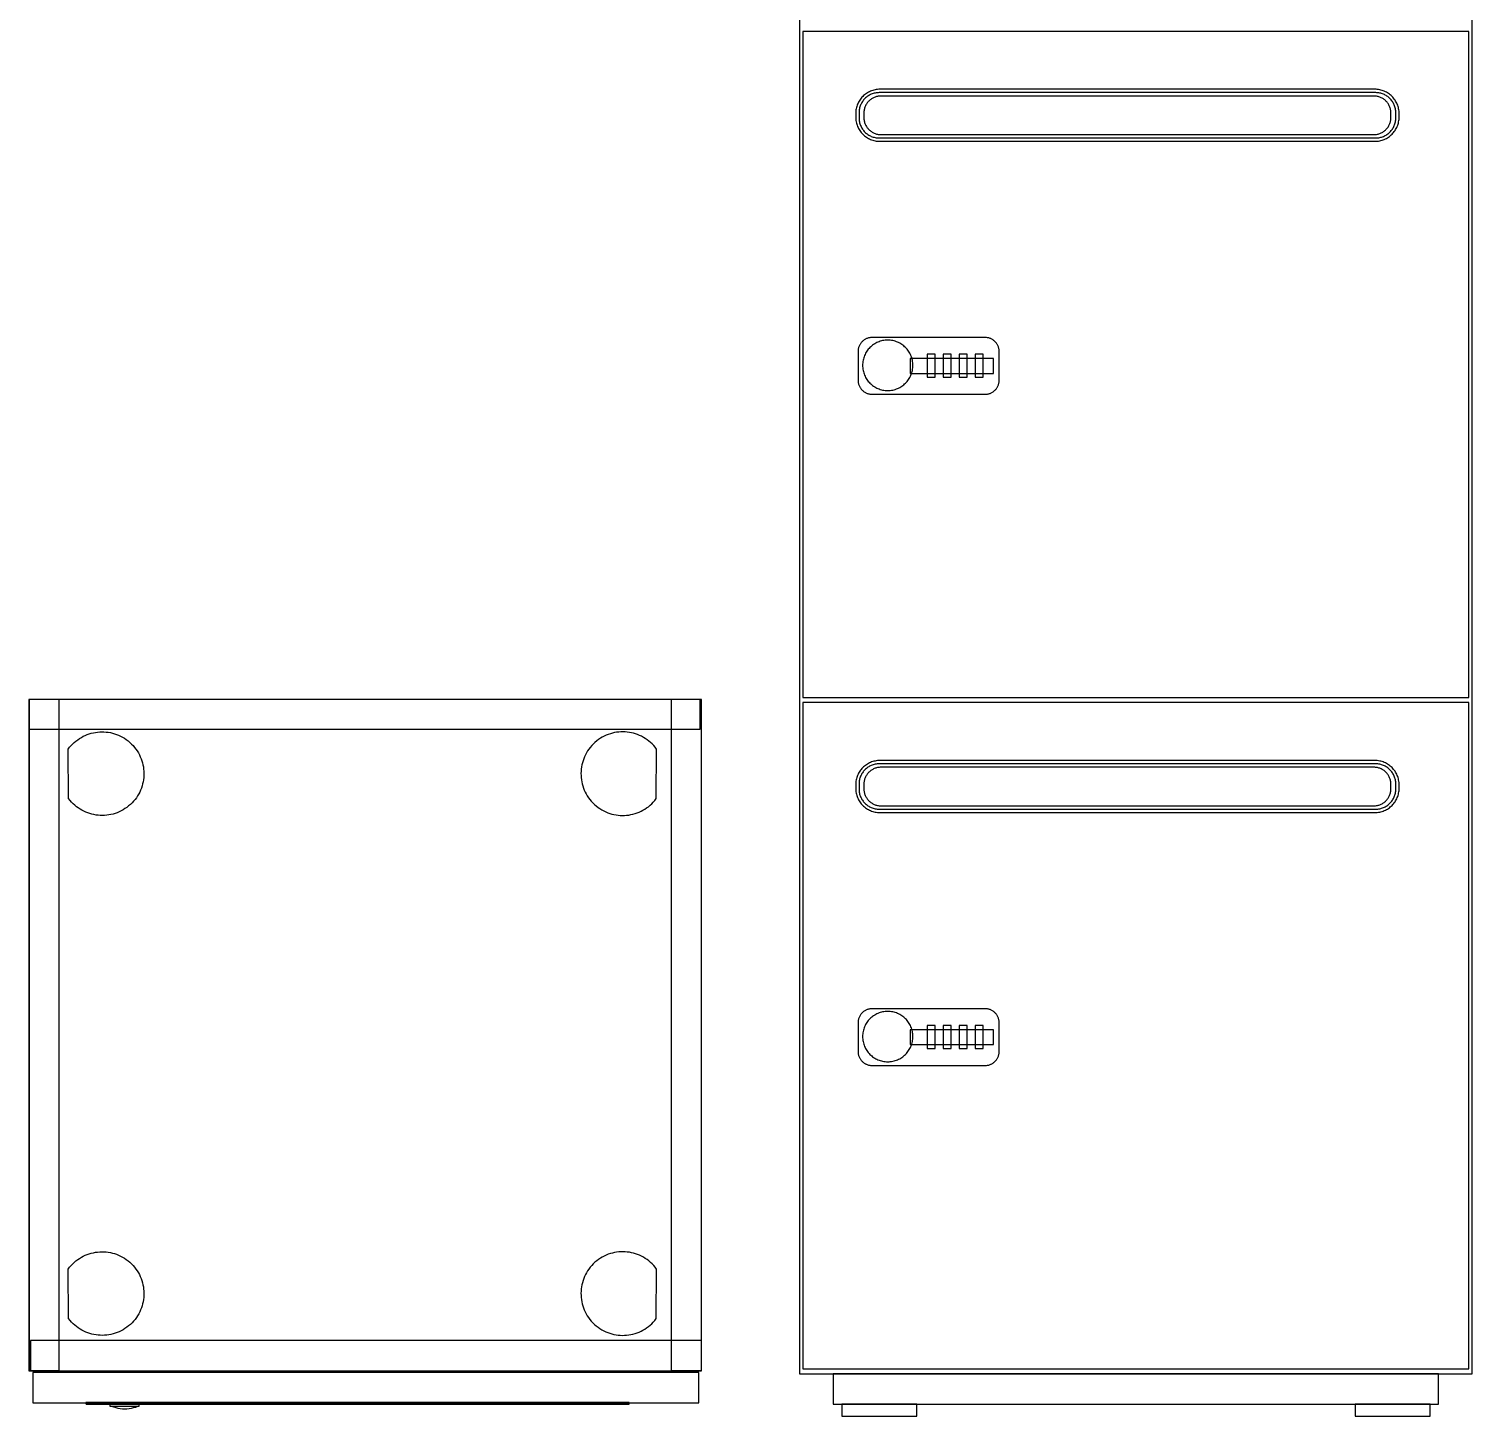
# Model space of a CAD drawing. Header units: millimetres. Extents: x 1075 to 13200, y 678 to 7235.
# Drawn here: x 4226 to 5087, y 3504 to 4331 of the extents above; entities that cross this region are included whole.
import ezdxf

# ---------------------------------------------------------------- set-up
doc = ezdxf.new("R2010")
doc.units = ezdxf.units.MM

msp = doc.modelspace()

# ---------------------------------------------------------------- linework, layer by layer
at = {"color": 0}
for points in [[(4627.29, 3931.39), (4226.29, 3931.39), (4226.29, 3531.39), (4627.29, 3531.39)], [(4244.39, 3931.39), (4226.39, 3931.39), (4226.39, 3531.39), (4244.39, 3531.39)], [(4626.39, 3931.39), (4226.39, 3931.39), (4226.39, 3913.59), (4626.39, 3913.59)], [(4244.33, 3931.39), (4226.39, 3931.39), (4226.39, 3531.47), (4244.33, 3531.47)], [(4627.22, 3931.45), (4609.22, 3931.45), (4609.22, 3531.45), (4627.22, 3531.45)], [(4627.29, 3931.39), (4609.29, 3931.39), (4609.29, 3531.39), (4627.29, 3531.39)], [(4249.77, 3901.77), (4250.61, 3902.86), (4251.49, 3903.89), (4252.41, 3904.86), (4253.38, 3905.77), (4254.38, 3906.62), (4255.43, 3907.42), (4256.5, 3908.14), (4257.61, 3908.81), (4258.75, 3909.42), (4259.91, 3909.97), (4261.09, 3910.45), (4262.29, 3910.87), (4263.52, 3911.23), (4264.75, 3911.53), (4266, 3911.76), (4267.26, 3911.93), (4268.53, 3912.03), (4269.79, 3912.08), (4271.07, 3912.05), (4272.34, 3911.97), (4273.6, 3911.81), (4274.86, 3911.6), (4276.11, 3911.31), (4277.35, 3910.97), (4278.58, 3910.55), (4279.79, 3910.07), (4280.98, 3909.52), (4282.14, 3908.91), (4283.28, 3908.23), (4284.39, 3907.48), (4285.48, 3906.66), (4286.53, 3905.78), (4287.53, 3904.84), (4288.46, 3903.86), (4289.34, 3902.84), (4290.14, 3901.78), (4290.89, 3900.7), (4291.57, 3899.58), (4292.19, 3898.44), (4292.74, 3897.27), (4293.23, 3896.08), (4293.65, 3894.87), (4294.02, 3893.64), (4294.31, 3892.4), (4294.55, 3891.15), (4294.72, 3889.89), (4294.82, 3888.62), (4294.86, 3887.35), (4294.84, 3886.08), (4294.75, 3884.82), (4294.6, 3883.55), (4294.39, 3882.3), (4294.11, 3881.05), (4293.77, 3879.82), (4293.36, 3878.61), (4292.89, 3877.41), (4292.35, 3876.23), (4291.75, 3875.08), (4291.09, 3873.95), (4290.36, 3872.85), (4289.57, 3871.79), (4288.71, 3870.76), (4287.79, 3869.76), (4286.8, 3868.81), (4285.76, 3867.91), (4284.69, 3867.07), (4283.59, 3866.31), (4282.46, 3865.61), (4281.3, 3864.98), (4280.12, 3864.41), (4278.92, 3863.92), (4277.71, 3863.48), (4276.47, 3863.12), (4275.22, 3862.82), (4273.97, 3862.58), (4272.7, 3862.41), (4271.44, 3862.3), (4270.16, 3862.26), (4268.89, 3862.28), (4267.63, 3862.37), (4266.37, 3862.52), (4265.11, 3862.74), (4263.87, 3863.01), (4262.65, 3863.35), (4261.44, 3863.76), (4260.24, 3864.22), (4259.08, 3864.75), (4257.93, 3865.34), (4256.82, 3865.99), (4255.73, 3866.71), (4254.67, 3867.48), (4253.66, 3868.32), (4252.68, 3869.22), (4251.74, 3870.17), (4250.84, 3871.19), (4249.99, 3872.27)], [(4600.52, 3901.77), (4599.69, 3902.86), (4598.8, 3903.89), (4597.88, 3904.86), (4596.91, 3905.77), (4595.91, 3906.62), (4594.86, 3907.42), (4593.79, 3908.14), (4592.68, 3908.81), (4591.55, 3909.42), (4590.38, 3909.97), (4589.2, 3910.45), (4588, 3910.87), (4586.78, 3911.23), (4585.54, 3911.53), (4584.29, 3911.76), (4583.03, 3911.93), (4581.77, 3912.03), (4580.5, 3912.08), (4579.22, 3912.05), (4577.95, 3911.97), (4576.69, 3911.81), (4575.43, 3911.6), (4574.18, 3911.31), (4572.94, 3910.97), (4571.71, 3910.55), (4570.5, 3910.07), (4569.32, 3909.52), (4568.15, 3908.91), (4567.01, 3908.23), (4565.9, 3907.48), (4564.81, 3906.66), (4563.76, 3905.78), (4562.76, 3904.84), (4561.83, 3903.86), (4560.96, 3902.84), (4560.15, 3901.78), (4559.4, 3900.7), (4558.72, 3899.58), (4558.1, 3898.44), (4557.55, 3897.27), (4557.06, 3896.08), (4556.64, 3894.87), (4556.27, 3893.64), (4555.98, 3892.4), (4555.74, 3891.15), (4555.57, 3889.89), (4555.47, 3888.62), (4555.43, 3887.35), (4555.45, 3886.08), (4555.54, 3884.82), (4555.69, 3883.55), (4555.9, 3882.3), (4556.18, 3881.05), (4556.52, 3879.82), (4556.93, 3878.61), (4557.4, 3877.41), (4557.94, 3876.23), (4558.54, 3875.08), (4559.2, 3873.95), (4559.93, 3872.85), (4560.73, 3871.79), (4561.58, 3870.76), (4562.5, 3869.76), (4563.49, 3868.81), (4564.53, 3867.91), (4565.6, 3867.07), (4566.7, 3866.31), (4567.83, 3865.61), (4568.99, 3864.98), (4570.17, 3864.41), (4571.37, 3863.92), (4572.58, 3863.48), (4573.82, 3863.12), (4575.07, 3862.82), (4576.32, 3862.58), (4577.59, 3862.41), (4578.86, 3862.3), (4580.13, 3862.26), (4581.4, 3862.28), (4582.66, 3862.37), (4583.92, 3862.52), (4585.18, 3862.74), (4586.42, 3863.01), (4587.64, 3863.35), (4588.86, 3863.76), (4590.05, 3864.22), (4591.21, 3864.75), (4592.36, 3865.34), (4593.48, 3865.99), (4594.56, 3866.71), (4595.62, 3867.48), (4596.63, 3868.32), (4597.61, 3869.22), (4598.55, 3870.17), (4599.45, 3871.19), (4600.3, 3872.27)], [(4249.77, 3591.95), (4250.61, 3593.04), (4251.49, 3594.07), (4252.41, 3595.04), (4253.38, 3595.95), (4254.38, 3596.8), (4255.43, 3597.59), (4256.5, 3598.32), (4257.61, 3598.99), (4258.75, 3599.6), (4259.91, 3600.14), (4261.09, 3600.63), (4262.29, 3601.05), (4263.52, 3601.41), (4264.75, 3601.7), (4266, 3601.94), (4267.26, 3602.11), (4268.53, 3602.21), (4269.79, 3602.25), (4271.07, 3602.23), (4272.34, 3602.14), (4273.6, 3601.99), (4274.86, 3601.77), (4276.11, 3601.49), (4277.35, 3601.14), (4278.58, 3600.73), (4279.79, 3600.25), (4280.98, 3599.7), (4282.14, 3599.09), (4283.28, 3598.41), (4284.39, 3597.66), (4285.48, 3596.84), (4286.53, 3595.96), (4287.53, 3595.02), (4288.46, 3594.03), (4289.34, 3593.02), (4290.14, 3591.96), (4290.89, 3590.88), (4291.57, 3589.76), (4292.19, 3588.61), (4292.74, 3587.45), (4293.23, 3586.25), (4293.65, 3585.04), (4294.02, 3583.82), (4294.31, 3582.58), (4294.55, 3581.33), (4294.72, 3580.07), (4294.82, 3578.8), (4294.86, 3577.53), (4294.84, 3576.26), (4294.75, 3574.99), (4294.6, 3573.73), (4294.39, 3572.48), (4294.11, 3571.23), (4293.77, 3570), (4293.36, 3568.78), (4292.89, 3567.59), (4292.35, 3566.41), (4291.75, 3565.26), (4291.09, 3564.13), (4290.36, 3563.03), (4289.57, 3561.96), (4288.71, 3560.93), (4287.79, 3559.94), (4286.8, 3558.98), (4285.76, 3558.08), (4284.69, 3557.25), (4283.59, 3556.49), (4282.46, 3555.79), (4281.3, 3555.16), (4280.12, 3554.59), (4278.92, 3554.09), (4277.71, 3553.66), (4276.47, 3553.29), (4275.22, 3552.99), (4273.97, 3552.76), (4272.7, 3552.59), (4271.44, 3552.48), (4270.16, 3552.44), (4268.89, 3552.46), (4267.63, 3552.55), (4266.37, 3552.7), (4265.11, 3552.91), (4263.87, 3553.19), (4262.65, 3553.53), (4261.44, 3553.94), (4260.24, 3554.4), (4259.08, 3554.93), (4257.93, 3555.52), (4256.82, 3556.17), (4255.73, 3556.89), (4254.67, 3557.66), (4253.66, 3558.5), (4252.68, 3559.39), (4251.74, 3560.35), (4250.84, 3561.37), (4249.99, 3562.45)], [(4600.52, 3591.95), (4599.69, 3593.04), (4598.8, 3594.07), (4597.88, 3595.04), (4596.91, 3595.95), (4595.91, 3596.8), (4594.86, 3597.59), (4593.79, 3598.32), (4592.68, 3598.99), (4591.55, 3599.6), (4590.38, 3600.14), (4589.2, 3600.63), (4588, 3601.05), (4586.78, 3601.41), (4585.54, 3601.7), (4584.29, 3601.94), (4583.03, 3602.11), (4581.77, 3602.21), (4580.5, 3602.25), (4579.22, 3602.23), (4577.95, 3602.14), (4576.69, 3601.99), (4575.43, 3601.77), (4574.18, 3601.49), (4572.94, 3601.14), (4571.71, 3600.73), (4570.5, 3600.25), (4569.32, 3599.7), (4568.15, 3599.09), (4567.01, 3598.41), (4565.9, 3597.66), (4564.81, 3596.84), (4563.76, 3595.96), (4562.76, 3595.02), (4561.83, 3594.03), (4560.96, 3593.02), (4560.15, 3591.96), (4559.4, 3590.88), (4558.72, 3589.76), (4558.1, 3588.61), (4557.55, 3587.45), (4557.06, 3586.25), (4556.64, 3585.04), (4556.27, 3583.82), (4555.98, 3582.58), (4555.74, 3581.33), (4555.57, 3580.07), (4555.47, 3578.8), (4555.43, 3577.53), (4555.45, 3576.26), (4555.54, 3574.99), (4555.69, 3573.73), (4555.9, 3572.48), (4556.18, 3571.23), (4556.52, 3570), (4556.93, 3568.78), (4557.4, 3567.59), (4557.94, 3566.41), (4558.54, 3565.26), (4559.2, 3564.13), (4559.93, 3563.03), (4560.73, 3561.96), (4561.58, 3560.93), (4562.5, 3559.94), (4563.49, 3558.98), (4564.53, 3558.08), (4565.6, 3557.25), (4566.7, 3556.49), (4567.83, 3555.79), (4568.99, 3555.16), (4570.17, 3554.59), (4571.37, 3554.09), (4572.58, 3553.66), (4573.82, 3553.29), (4575.07, 3552.99), (4576.32, 3552.76), (4577.59, 3552.59), (4578.86, 3552.48), (4580.13, 3552.44), (4581.4, 3552.46), (4582.66, 3552.55), (4583.92, 3552.7), (4585.18, 3552.91), (4586.42, 3553.19), (4587.64, 3553.53), (4588.86, 3553.94), (4590.05, 3554.4), (4591.21, 3554.93), (4592.36, 3555.52), (4593.48, 3556.17), (4594.56, 3556.89), (4595.62, 3557.66), (4596.63, 3558.5), (4597.61, 3559.39), (4598.55, 3560.35), (4599.45, 3561.37), (4600.3, 3562.45)], [(4627.29, 3549.39), (4227.29, 3549.39), (4227.29, 3531.39), (4627.29, 3531.39)], [(4625.73, 3530.31), (4228.73, 3530.31), (4228.73, 3512.31), (4625.73, 3512.31)], [(4584.23, 3512.33), (4260.24, 3512.33), (4260.24, 3511.87), (4260.24, 3511.84), (4260.25, 3511.81), (4260.25, 3511.79), (4260.26, 3511.76), (4260.26, 3511.74), (4260.27, 3511.71), (4260.28, 3511.69), (4260.29, 3511.67), (4260.3, 3511.64), (4260.31, 3511.62), (4260.32, 3511.6), (4260.33, 3511.58), (4260.35, 3511.56), (4260.36, 3511.54), (4260.38, 3511.52), (4260.4, 3511.5), (4260.41, 3511.48), (4260.43, 3511.47), (4260.45, 3511.45), (4260.47, 3511.44), (4260.49, 3511.42), (4260.52, 3511.41), (4260.54, 3511.4), (4260.56, 3511.39), (4260.59, 3511.38), (4260.61, 3511.37), (4260.63, 3511.36), (4260.66, 3511.36), (4260.69, 3511.35), (4260.71, 3511.35), (4260.74, 3511.35), (4260.76, 3511.35), (4583.71, 3511.35), (4583.74, 3511.35), (4583.76, 3511.35), (4583.79, 3511.35), (4583.81, 3511.36), (4583.84, 3511.36), (4583.86, 3511.37), (4583.89, 3511.38), (4583.91, 3511.39), (4583.93, 3511.4), (4583.96, 3511.41), (4583.98, 3511.42), (4584, 3511.44), (4584.02, 3511.45), (4584.04, 3511.47), (4584.06, 3511.48), (4584.07, 3511.5), (4584.09, 3511.52), (4584.11, 3511.54), (4584.12, 3511.56), (4584.14, 3511.58), (4584.15, 3511.6), (4584.16, 3511.62), (4584.18, 3511.64), (4584.19, 3511.67), (4584.2, 3511.69), (4584.2, 3511.71), (4584.21, 3511.74), (4584.22, 3511.76), (4584.22, 3511.79), (4584.22, 3511.81), (4584.23, 3511.84), (4584.23, 3511.87)], [(4292.02, 3511.36), (4274.5, 3511.36), (4274.5, 3510.21), (4292.02, 3510.21)]]:
    msp.add_lwpolyline(points, close=True, dxfattribs=at)
msp.add_lwpolyline([(4275.48, 3510.21), (4276.75, 3509.75), (4278.05, 3509.37), (4279.37, 3509.07), (4280.7, 3508.85), (4282.05, 3508.72), (4283.4, 3508.68), (4284.75, 3508.72), (4286.1, 3508.84), (4287.43, 3509.06), (4288.75, 3509.35), (4290.05, 3509.73), (4291.32, 3510.19)], dxfattribs=at)
for points in [[(5086.68, 4729.5, 0), (4685.68, 4729.5, 0), (4685.68, 3529.5, 0), (5086.68, 3529.5, 0)], [(5084.68, 4329.5, 0), (4687.68, 4329.5, 0), (4687.68, 3932.5, 0), (5084.68, 3932.5, 0)], [(5043.18, 4280.48, 0), (5043.16, 4281.22, 0), (5043.1, 4281.96, 0), (5043.01, 4282.69, 0), (5042.88, 4283.4, 0), (5042.72, 4284.1, 0), (5042.52, 4284.79, 0), (5042.3, 4285.47, 0), (5042.04, 4286.13, 0), (5041.74, 4286.77, 0), (5041.42, 4287.4, 0), (5041.07, 4288, 0), (5040.7, 4288.59, 0), (5040.29, 4289.16, 0), (5039.86, 4289.71, 0), (5039.4, 4290.24, 0), (5038.92, 4290.74, 0), (5038.42, 4291.22, 0), (5037.89, 4291.68, 0), (5037.34, 4292.11, 0), (5036.77, 4292.52, 0), (5036.18, 4292.89, 0), (5035.57, 4293.24, 0), (5034.95, 4293.56, 0), (5034.31, 4293.86, 0), (5033.65, 4294.12, 0), (5032.97, 4294.34, 0), (5032.28, 4294.54, 0), (5031.58, 4294.7, 0), (5030.87, 4294.83, 0), (5030.14, 4294.92, 0), (5029.4, 4294.98, 0), (5028.66, 4295, 0), (4733.7, 4295, 0), (4732.95, 4294.98, 0), (4732.21, 4294.92, 0), (4731.49, 4294.83, 0), (4730.77, 4294.7, 0), (4730.07, 4294.54, 0), (4729.38, 4294.34, 0), (4728.71, 4294.12, 0), (4728.05, 4293.86, 0), (4727.41, 4293.56, 0), (4726.78, 4293.24, 0), (4726.17, 4292.89, 0), (4725.58, 4292.52, 0), (4725.01, 4292.11, 0), (4724.46, 4291.68, 0), (4723.94, 4291.22, 0), (4723.43, 4290.74, 0), (4722.95, 4290.24, 0), (4722.5, 4289.71, 0), (4722.06, 4289.16, 0), (4721.66, 4288.59, 0), (4721.28, 4288, 0), (4720.93, 4287.4, 0), (4720.61, 4286.77, 0), (4720.32, 4286.13, 0), (4720.06, 4285.47, 0), (4719.83, 4284.79, 0), (4719.64, 4284.1, 0), (4719.47, 4283.4, 0), (4719.34, 4282.69, 0), (4719.25, 4281.96, 0), (4719.2, 4281.22, 0), (4719.18, 4280.48, 0), (4719.18, 4278.52, 0), (4719.2, 4277.77, 0), (4719.25, 4277.03, 0), (4719.34, 4276.31, 0), (4719.47, 4275.59, 0), (4719.64, 4274.89, 0), (4719.83, 4274.2, 0), (4720.06, 4273.53, 0), (4720.32, 4272.87, 0), (4720.61, 4272.23, 0), (4720.93, 4271.6, 0), (4721.28, 4270.99, 0), (4721.66, 4270.4, 0), (4722.06, 4269.83, 0), (4722.5, 4269.28, 0), (4722.95, 4268.76, 0), (4723.43, 4268.25, 0), (4723.94, 4267.77, 0), (4724.46, 4267.32, 0), (4725.01, 4266.88, 0), (4725.58, 4266.48, 0), (4726.17, 4266.1, 0), (4726.78, 4265.75, 0), (4727.41, 4265.43, 0), (4728.05, 4265.14, 0), (4728.71, 4264.88, 0), (4729.38, 4264.65, 0), (4730.07, 4264.45, 0), (4730.77, 4264.29, 0), (4731.49, 4264.16, 0), (4732.21, 4264.07, 0), (4732.95, 4264.02, 0), (4733.7, 4264, 0), (5028.66, 4264, 0), (5029.4, 4264.02, 0), (5030.14, 4264.07, 0), (5030.87, 4264.16, 0), (5031.58, 4264.29, 0), (5032.28, 4264.45, 0), (5032.97, 4264.65, 0), (5033.65, 4264.88, 0), (5034.31, 4265.14, 0), (5034.95, 4265.43, 0), (5035.57, 4265.75, 0), (5036.18, 4266.1, 0), (5036.77, 4266.48, 0), (5037.34, 4266.88, 0), (5037.89, 4267.32, 0), (5038.42, 4267.77, 0), (5038.92, 4268.25, 0), (5039.4, 4268.76, 0), (5039.86, 4269.28, 0), (5040.29, 4269.83, 0), (5040.7, 4270.4, 0), (5041.07, 4270.99, 0), (5041.42, 4271.6, 0), (5041.74, 4272.23, 0), (5042.04, 4272.87, 0), (5042.3, 4273.53, 0), (5042.52, 4274.2, 0), (5042.72, 4274.89, 0), (5042.88, 4275.59, 0), (5043.01, 4276.31, 0), (5043.1, 4277.03, 0), (5043.16, 4277.77, 0), (5043.18, 4278.52, 0)], [(5041.18, 4281, 0), (5041.16, 4281.61, 0), (5041.11, 4282.22, 0), (5041.04, 4282.82, 0), (5040.93, 4283.41, 0), (5040.8, 4283.99, 0), (5040.64, 4284.56, 0), (5040.45, 4285.12, 0), (5040.23, 4285.67, 0), (5039.99, 4286.2, 0), (5039.73, 4286.71, 0), (5039.44, 4287.22, 0), (5039.13, 4287.7, 0), (5038.79, 4288.17, 0), (5038.44, 4288.63, 0), (5038.06, 4289.06, 0), (5037.66, 4289.48, 0), (5037.24, 4289.88, 0), (5036.81, 4290.26, 0), (5036.35, 4290.61, 0), (5035.88, 4290.95, 0), (5035.4, 4291.26, 0), (5034.89, 4291.55, 0), (5034.38, 4291.81, 0), (5033.85, 4292.05, 0), (5033.3, 4292.27, 0), (5032.74, 4292.46, 0), (5032.17, 4292.62, 0), (5031.59, 4292.75, 0), (5031, 4292.86, 0), (5030.4, 4292.94, 0), (5029.79, 4292.98, 0), (5029.18, 4293, 0), (4733.18, 4293, 0), (4732.56, 4292.98, 0), (4731.95, 4292.94, 0), (4731.35, 4292.86, 0), (4730.76, 4292.75, 0), (4730.18, 4292.62, 0), (4729.61, 4292.46, 0), (4729.05, 4292.27, 0), (4728.51, 4292.05, 0), (4727.98, 4291.81, 0), (4727.46, 4291.55, 0), (4726.96, 4291.26, 0), (4726.47, 4290.95, 0), (4726, 4290.61, 0), (4725.55, 4290.26, 0), (4725.11, 4289.88, 0), (4724.69, 4289.48, 0), (4724.3, 4289.06, 0), (4723.92, 4288.63, 0), (4723.56, 4288.17, 0), (4723.23, 4287.7, 0), (4722.92, 4287.22, 0), (4722.63, 4286.71, 0), (4722.36, 4286.2, 0), (4722.12, 4285.67, 0), (4721.91, 4285.12, 0), (4721.72, 4284.56, 0), (4721.56, 4283.99, 0), (4721.42, 4283.41, 0), (4721.32, 4282.82, 0), (4721.24, 4282.22, 0), (4721.19, 4281.61, 0), (4721.18, 4281, 0), (4721.18, 4278, 0), (4721.19, 4277.38, 0), (4721.24, 4276.77, 0), (4721.32, 4276.17, 0), (4721.42, 4275.58, 0), (4721.56, 4275, 0), (4721.72, 4274.43, 0), (4721.91, 4273.87, 0), (4722.12, 4273.33, 0), (4722.36, 4272.8, 0), (4722.63, 4272.28, 0), (4722.92, 4271.78, 0), (4723.23, 4271.29, 0), (4723.56, 4270.82, 0), (4723.92, 4270.37, 0), (4724.3, 4269.93, 0), (4724.69, 4269.51, 0), (4725.11, 4269.12, 0), (4725.55, 4268.74, 0), (4726, 4268.38, 0), (4726.47, 4268.05, 0), (4726.96, 4267.74, 0), (4727.46, 4267.45, 0), (4727.98, 4267.18, 0), (4728.51, 4266.94, 0), (4729.05, 4266.73, 0), (4729.61, 4266.54, 0), (4730.18, 4266.38, 0), (4730.76, 4266.24, 0), (4731.35, 4266.14, 0), (4731.95, 4266.06, 0), (4732.56, 4266.01, 0), (4733.18, 4266, 0), (5029.18, 4266, 0), (5029.79, 4266.01, 0), (5030.4, 4266.06, 0), (5031, 4266.14, 0), (5031.59, 4266.24, 0), (5032.17, 4266.38, 0), (5032.74, 4266.54, 0), (5033.3, 4266.73, 0), (5033.85, 4266.94, 0), (5034.38, 4267.18, 0), (5034.89, 4267.45, 0), (5035.4, 4267.74, 0), (5035.88, 4268.05, 0), (5036.35, 4268.38, 0), (5036.81, 4268.74, 0), (5037.24, 4269.12, 0), (5037.66, 4269.51, 0), (5038.06, 4269.93, 0), (5038.44, 4270.37, 0), (5038.79, 4270.82, 0), (5039.13, 4271.29, 0), (5039.44, 4271.78, 0), (5039.73, 4272.28, 0), (5039.99, 4272.8, 0), (5040.23, 4273.33, 0), (5040.45, 4273.87, 0), (5040.64, 4274.43, 0), (5040.8, 4275, 0), (5040.93, 4275.58, 0), (5041.04, 4276.17, 0), (5041.11, 4276.77, 0), (5041.16, 4277.38, 0), (5041.18, 4278, 0)], [(5038.29, 4280.8, 0), (5038.27, 4281.33, 0), (5038.23, 4281.84, 0), (5038.17, 4282.35, 0), (5038.08, 4282.85, 0), (5037.97, 4283.34, 0), (5037.83, 4283.82, 0), (5037.67, 4284.3, 0), (5037.49, 4284.76, 0), (5037.28, 4285.21, 0), (5037.06, 4285.65, 0), (5036.81, 4286.07, 0), (5036.55, 4286.48, 0), (5036.27, 4286.88, 0), (5035.96, 4287.27, 0), (5035.64, 4287.64, 0), (5035.31, 4287.99, 0), (5034.95, 4288.33, 0), (5034.58, 4288.64, 0), (5034.2, 4288.95, 0), (5033.8, 4289.23, 0), (5033.39, 4289.49, 0), (5032.96, 4289.74, 0), (5032.53, 4289.96, 0), (5032.08, 4290.17, 0), (5031.61, 4290.35, 0), (5031.14, 4290.51, 0), (5030.66, 4290.65, 0), (5030.17, 4290.76, 0), (5029.67, 4290.85, 0), (5029.16, 4290.91, 0), (5028.64, 4290.95, 0), (5028.12, 4290.97, 0), (4734.23, 4290.97, 0), (4733.71, 4290.95, 0), (4733.19, 4290.91, 0), (4732.69, 4290.85, 0), (4732.19, 4290.76, 0), (4731.69, 4290.65, 0), (4731.21, 4290.51, 0), (4730.74, 4290.35, 0), (4730.28, 4290.17, 0), (4729.83, 4289.96, 0), (4729.39, 4289.74, 0), (4728.96, 4289.49, 0), (4728.55, 4289.23, 0), (4728.15, 4288.95, 0), (4727.77, 4288.64, 0), (4727.4, 4288.33, 0), (4727.05, 4287.99, 0), (4726.71, 4287.64, 0), (4726.39, 4287.27, 0), (4726.09, 4286.88, 0), (4725.81, 4286.48, 0), (4725.54, 4286.07, 0), (4725.3, 4285.65, 0), (4725.07, 4285.21, 0), (4724.87, 4284.76, 0), (4724.69, 4284.3, 0), (4724.53, 4283.82, 0), (4724.39, 4283.34, 0), (4724.28, 4282.85, 0), (4724.19, 4282.35, 0), (4724.12, 4281.84, 0), (4724.08, 4281.33, 0), (4724.07, 4280.8, 0), (4724.07, 4278.19, 0), (4724.08, 4277.67, 0), (4724.12, 4277.15, 0), (4724.19, 4276.64, 0), (4724.28, 4276.14, 0), (4724.39, 4275.65, 0), (4724.53, 4275.17, 0), (4724.69, 4274.7, 0), (4724.87, 4274.24, 0), (4725.07, 4273.79, 0), (4725.3, 4273.35, 0), (4725.54, 4272.92, 0), (4725.81, 4272.51, 0), (4726.09, 4272.11, 0), (4726.39, 4271.73, 0), (4726.71, 4271.36, 0), (4727.05, 4271.01, 0), (4727.4, 4270.67, 0), (4727.77, 4270.35, 0), (4728.15, 4270.05, 0), (4728.55, 4269.76, 0), (4728.96, 4269.5, 0), (4729.39, 4269.26, 0), (4729.83, 4269.03, 0), (4730.28, 4268.83, 0), (4730.74, 4268.64, 0), (4731.21, 4268.48, 0), (4731.69, 4268.35, 0), (4732.19, 4268.23, 0), (4732.69, 4268.14, 0), (4733.19, 4268.08, 0), (4733.71, 4268.04, 0), (4734.23, 4268.03, 0), (5028.12, 4268.03, 0), (5028.64, 4268.04, 0), (5029.16, 4268.08, 0), (5029.67, 4268.14, 0), (5030.17, 4268.23, 0), (5030.66, 4268.35, 0), (5031.14, 4268.48, 0), (5031.61, 4268.64, 0), (5032.08, 4268.83, 0), (5032.53, 4269.03, 0), (5032.96, 4269.26, 0), (5033.39, 4269.5, 0), (5033.8, 4269.76, 0), (5034.2, 4270.05, 0), (5034.58, 4270.35, 0), (5034.95, 4270.67, 0), (5035.31, 4271.01, 0), (5035.64, 4271.36, 0), (5035.96, 4271.73, 0), (5036.27, 4272.11, 0), (5036.55, 4272.51, 0), (5036.81, 4272.92, 0), (5037.06, 4273.35, 0), (5037.28, 4273.79, 0), (5037.49, 4274.24, 0), (5037.67, 4274.7, 0), (5037.83, 4275.17, 0), (5037.97, 4275.65, 0), (5038.08, 4276.14, 0), (5038.17, 4276.64, 0), (5038.23, 4277.15, 0), (5038.27, 4277.67, 0), (5038.29, 4278.19, 0)], [(4804.79, 4138.66, 0.48), (4804.78, 4139.09, 0.48), (4804.75, 4139.51, 0.48), (4804.69, 4139.93, 0.48), (4804.62, 4140.35, 0.48), (4804.52, 4140.75, 0.48), (4804.41, 4141.15, 0.48), (4804.28, 4141.54, 0.48), (4804.13, 4141.92, 0.48), (4803.96, 4142.3, 0.48), (4803.77, 4142.66, 0.48), (4803.57, 4143.01, 0.48), (4803.35, 4143.35, 0.48), (4803.12, 4143.68, 0.48), (4802.87, 4144, 0.48), (4802.61, 4144.3, 0.48), (4802.33, 4144.59, 0.48), (4802.04, 4144.87, 0.48), (4801.73, 4145.14, 0.48), (4801.41, 4145.39, 0.48), (4801.08, 4145.62, 0.48), (4800.74, 4145.84, 0.48), (4800.39, 4146.04, 0.48), (4800.03, 4146.23, 0.48), (4799.66, 4146.39, 0.48), (4799.28, 4146.54, 0.48), (4798.89, 4146.68, 0.48), (4798.49, 4146.79, 0.48), (4798.08, 4146.88, 0.48), (4797.67, 4146.96, 0.48), (4797.25, 4147.01, 0.48), (4796.82, 4147.04, 0.48), (4796.39, 4147.05, 0.48), (4728.96, 4147.05, 0.48), (4728.53, 4147.04, 0.48), (4728.11, 4147.01, 0.48), (4727.69, 4146.96, 0.48), (4727.27, 4146.88, 0.48), (4726.87, 4146.79, 0.48), (4726.47, 4146.68, 0.48), (4726.08, 4146.54, 0.48), (4725.7, 4146.39, 0.48), (4725.32, 4146.23, 0.48), (4724.96, 4146.04, 0.48), (4724.61, 4145.84, 0.48), (4724.27, 4145.62, 0.48), (4723.94, 4145.39, 0.48), (4723.62, 4145.14, 0.48), (4723.32, 4144.87, 0.48), (4723.03, 4144.59, 0.48), (4722.75, 4144.3, 0.48), (4722.48, 4144, 0.48), (4722.24, 4143.68, 0.48), (4722, 4143.35, 0.48), (4721.78, 4143.01, 0.48), (4721.58, 4142.66, 0.48), (4721.39, 4142.3, 0.48), (4721.23, 4141.92, 0.48), (4721.07, 4141.54, 0.48), (4720.94, 4141.15, 0.48), (4720.83, 4140.75, 0.48), (4720.74, 4140.35, 0.48), (4720.66, 4139.93, 0.48), (4720.61, 4139.51, 0.48), (4720.58, 4139.09, 0.48), (4720.57, 4138.66, 0.48), (4720.57, 4121.69, 0.48), (4720.58, 4121.26, 0.48), (4720.61, 4120.83, 0.48), (4720.66, 4120.41, 0.48), (4720.74, 4120, 0.48), (4720.83, 4119.59, 0.48), (4720.94, 4119.19, 0.48), (4721.07, 4118.8, 0.48), (4721.23, 4118.42, 0.48), (4721.39, 4118.05, 0.48), (4721.58, 4117.69, 0.48), (4721.78, 4117.33, 0.48), (4722, 4116.99, 0.48), (4722.24, 4116.66, 0.48), (4722.48, 4116.35, 0.48), (4722.75, 4116.04, 0.48), (4723.03, 4115.75, 0.48), (4723.32, 4115.47, 0.48), (4723.62, 4115.21, 0.48), (4723.94, 4114.96, 0.48), (4724.27, 4114.72, 0.48), (4724.61, 4114.5, 0.48), (4724.96, 4114.3, 0.48), (4725.32, 4114.12, 0.48), (4725.7, 4113.95, 0.48), (4726.08, 4113.8, 0.48), (4726.47, 4113.67, 0.48), (4726.87, 4113.55, 0.48), (4727.27, 4113.46, 0.48), (4727.69, 4113.38, 0.48), (4728.11, 4113.33, 0.48), (4728.53, 4113.3, 0.48), (4728.96, 4113.29, 0.48), (4796.39, 4113.29, 0.48), (4796.82, 4113.3, 0.48), (4797.25, 4113.33, 0.48), (4797.67, 4113.38, 0.48), (4798.08, 4113.46, 0.48), (4798.49, 4113.55, 0.48), (4798.89, 4113.67, 0.48), (4799.28, 4113.8, 0.48), (4799.66, 4113.95, 0.48), (4800.03, 4114.12, 0.48), (4800.39, 4114.3, 0.48), (4800.74, 4114.5, 0.48), (4801.08, 4114.72, 0.48), (4801.41, 4114.96, 0.48), (4801.73, 4115.21, 0.48), (4802.04, 4115.47, 0.48), (4802.33, 4115.75, 0.48), (4802.61, 4116.04, 0.48), (4802.87, 4116.35, 0.48), (4803.12, 4116.66, 0.48), (4803.35, 4116.99, 0.48), (4803.57, 4117.33, 0.48), (4803.77, 4117.69, 0.48), (4803.96, 4118.05, 0.48), (4804.13, 4118.42, 0.48), (4804.28, 4118.8, 0.48), (4804.41, 4119.19, 0.48), (4804.52, 4119.59, 0.48), (4804.62, 4120, 0.48), (4804.69, 4120.41, 0.48), (4804.75, 4120.83, 0.48), (4804.78, 4121.26, 0.48), (4804.79, 4121.69, 0.48)], [(4753.3, 4130.49, 0.48), (4753.28, 4131.27, 0.48), (4753.22, 4132.03, 0.48), (4753.12, 4132.78, 0.48), (4752.99, 4133.52, 0.48), (4752.82, 4134.24, 0.48), (4752.62, 4134.95, 0.48), (4752.39, 4135.65, 0.48), (4752.12, 4136.33, 0.48), (4751.82, 4137, 0.48), (4751.48, 4137.65, 0.48), (4751.12, 4138.27, 0.48), (4750.73, 4138.88, 0.48), (4750.31, 4139.47, 0.48), (4749.87, 4140.04, 0.48), (4749.4, 4140.58, 0.48), (4748.9, 4141.1, 0.48), (4748.38, 4141.6, 0.48), (4747.83, 4142.07, 0.48), (4747.27, 4142.52, 0.48), (4746.68, 4142.94, 0.48), (4746.07, 4143.33, 0.48), (4745.44, 4143.69, 0.48), (4744.79, 4144.02, 0.48), (4744.13, 4144.32, 0.48), (4743.45, 4144.59, 0.48), (4742.75, 4144.83, 0.48), (4742.04, 4145.03, 0.48), (4741.31, 4145.2, 0.48), (4740.57, 4145.33, 0.48), (4739.82, 4145.42, 0.48), (4739.06, 4145.48, 0.48), (4738.29, 4145.5, 0.48), (4737.52, 4145.48, 0.48), (4736.76, 4145.42, 0.48), (4736.01, 4145.33, 0.48), (4735.27, 4145.2, 0.48), (4734.54, 4145.03, 0.48), (4733.83, 4144.83, 0.48), (4733.13, 4144.59, 0.48), (4732.45, 4144.32, 0.48), (4731.79, 4144.02, 0.48), (4731.14, 4143.69, 0.48), (4730.51, 4143.33, 0.48), (4729.9, 4142.94, 0.48), (4729.31, 4142.52, 0.48), (4728.75, 4142.07, 0.48), (4728.2, 4141.6, 0.48), (4727.68, 4141.1, 0.48), (4727.18, 4140.58, 0.48), (4726.71, 4140.04, 0.48), (4726.27, 4139.47, 0.48), (4725.85, 4138.88, 0.48), (4725.46, 4138.27, 0.48), (4725.09, 4137.65, 0.48), (4724.76, 4137, 0.48), (4724.46, 4136.33, 0.48), (4724.19, 4135.65, 0.48), (4723.96, 4134.95, 0.48), (4723.75, 4134.24, 0.48), (4723.59, 4133.52, 0.48), (4723.45, 4132.78, 0.48), (4723.36, 4132.03, 0.48), (4723.3, 4131.27, 0.48), (4723.28, 4130.49, 0.48), (4723.3, 4129.72, 0.48), (4723.36, 4128.96, 0.48), (4723.45, 4128.21, 0.48), (4723.59, 4127.47, 0.48), (4723.75, 4126.75, 0.48), (4723.96, 4126.03, 0.48), (4724.19, 4125.34, 0.48), (4724.46, 4124.66, 0.48), (4724.76, 4123.99, 0.48), (4725.09, 4123.34, 0.48), (4725.46, 4122.72, 0.48), (4725.85, 4122.11, 0.48), (4726.27, 4121.52, 0.48), (4726.71, 4120.95, 0.48), (4727.18, 4120.41, 0.48), (4727.68, 4119.89, 0.48), (4728.2, 4119.39, 0.48), (4728.75, 4118.92, 0.48), (4729.31, 4118.47, 0.48), (4729.9, 4118.05, 0.48), (4730.51, 4117.66, 0.48), (4731.14, 4117.3, 0.48), (4731.79, 4116.97, 0.48), (4732.45, 4116.67, 0.48), (4733.13, 4116.4, 0.48), (4733.83, 4116.16, 0.48), (4734.54, 4115.96, 0.48), (4735.27, 4115.79, 0.48), (4736.01, 4115.66, 0.48), (4736.76, 4115.56, 0.48), (4737.52, 4115.51, 0.48), (4738.29, 4115.49, 0.48), (4739.06, 4115.51, 0.48), (4739.82, 4115.56, 0.48), (4740.57, 4115.66, 0.48), (4741.31, 4115.79, 0.48), (4742.04, 4115.96, 0.48), (4742.75, 4116.16, 0.48), (4743.45, 4116.4, 0.48), (4744.13, 4116.67, 0.48), (4744.79, 4116.97, 0.48), (4745.44, 4117.3, 0.48), (4746.07, 4117.66, 0.48), (4746.68, 4118.05, 0.48), (4747.27, 4118.47, 0.48), (4747.83, 4118.92, 0.48), (4748.38, 4119.39, 0.48), (4748.9, 4119.89, 0.48), (4749.4, 4120.41, 0.48), (4749.87, 4120.95, 0.48), (4750.31, 4121.52, 0.48), (4750.73, 4122.11, 0.48), (4751.12, 4122.72, 0.48), (4751.48, 4123.34, 0.48), (4751.82, 4123.99, 0.48), (4752.12, 4124.66, 0.48), (4752.39, 4125.34, 0.48), (4752.62, 4126.03, 0.48), (4752.82, 4126.75, 0.48), (4752.99, 4127.47, 0.48), (4753.12, 4128.21, 0.48), (4753.22, 4128.96, 0.48), (4753.28, 4129.72, 0.48)], [(4801.43, 4134.51, 0.48), (4751.74, 4134.51, 0.48), (4751.74, 4125.71, 0.48), (4801.43, 4125.71, 0.48)], [(4766.5, 4137.09, 0.48), (4761.74, 4137.09, 0.48), (4761.74, 4123.37, 0.48), (4766.5, 4123.37, 0.48)], [(4776.02, 4137.09, 0.48), (4771.26, 4137.09, 0.48), (4771.26, 4123.37, 0.48), (4776.02, 4123.37, 0.48)], [(4785.55, 4137.09, 0.48), (4780.79, 4137.09, 0.48), (4780.79, 4123.37, 0.48), (4785.55, 4123.37, 0.48)], [(4795.27, 4137.09, 0.48), (4790.51, 4137.09, 0.48), (4790.51, 4123.37, 0.48), (4795.27, 4123.37, 0.48)], [(5084.68, 3929.5, 0), (4687.68, 3929.5, 0), (4687.68, 3532.5, 0), (5084.68, 3532.5, 0)], [(5043.18, 3880.48, 0), (5043.16, 3881.22, 0), (5043.1, 3881.96, 0), (5043.01, 3882.69, 0), (5042.88, 3883.4, 0), (5042.72, 3884.1, 0), (5042.52, 3884.79, 0), (5042.3, 3885.47, 0), (5042.04, 3886.13, 0), (5041.74, 3886.77, 0), (5041.42, 3887.4, 0), (5041.07, 3888, 0), (5040.7, 3888.59, 0), (5040.29, 3889.16, 0), (5039.86, 3889.71, 0), (5039.4, 3890.24, 0), (5038.92, 3890.74, 0), (5038.42, 3891.22, 0), (5037.89, 3891.68, 0), (5037.34, 3892.11, 0), (5036.77, 3892.52, 0), (5036.18, 3892.89, 0), (5035.57, 3893.24, 0), (5034.95, 3893.56, 0), (5034.31, 3893.86, 0), (5033.65, 3894.12, 0), (5032.97, 3894.34, 0), (5032.28, 3894.54, 0), (5031.58, 3894.7, 0), (5030.87, 3894.83, 0), (5030.14, 3894.92, 0), (5029.4, 3894.98, 0), (5028.66, 3895, 0), (4733.7, 3895, 0), (4732.95, 3894.98, 0), (4732.21, 3894.92, 0), (4731.49, 3894.83, 0), (4730.77, 3894.7, 0), (4730.07, 3894.54, 0), (4729.38, 3894.34, 0), (4728.71, 3894.12, 0), (4728.05, 3893.86, 0), (4727.41, 3893.56, 0), (4726.78, 3893.24, 0), (4726.17, 3892.89, 0), (4725.58, 3892.52, 0), (4725.01, 3892.11, 0), (4724.46, 3891.68, 0), (4723.94, 3891.22, 0), (4723.43, 3890.74, 0), (4722.95, 3890.24, 0), (4722.5, 3889.71, 0), (4722.06, 3889.16, 0), (4721.66, 3888.59, 0), (4721.28, 3888, 0), (4720.93, 3887.4, 0), (4720.61, 3886.77, 0), (4720.32, 3886.13, 0), (4720.06, 3885.47, 0), (4719.83, 3884.79, 0), (4719.64, 3884.1, 0), (4719.47, 3883.4, 0), (4719.34, 3882.69, 0), (4719.25, 3881.96, 0), (4719.2, 3881.22, 0), (4719.18, 3880.48, 0), (4719.18, 3878.52, 0), (4719.2, 3877.77, 0), (4719.25, 3877.03, 0), (4719.34, 3876.31, 0), (4719.47, 3875.59, 0), (4719.64, 3874.89, 0), (4719.83, 3874.2, 0), (4720.06, 3873.53, 0), (4720.32, 3872.87, 0), (4720.61, 3872.23, 0), (4720.93, 3871.6, 0), (4721.28, 3870.99, 0), (4721.66, 3870.4, 0), (4722.06, 3869.83, 0), (4722.5, 3869.28, 0), (4722.95, 3868.76, 0), (4723.43, 3868.25, 0), (4723.94, 3867.77, 0), (4724.46, 3867.32, 0), (4725.01, 3866.88, 0), (4725.58, 3866.48, 0), (4726.17, 3866.1, 0), (4726.78, 3865.75, 0), (4727.41, 3865.43, 0), (4728.05, 3865.14, 0), (4728.71, 3864.88, 0), (4729.38, 3864.65, 0), (4730.07, 3864.45, 0), (4730.77, 3864.29, 0), (4731.49, 3864.16, 0), (4732.21, 3864.07, 0), (4732.95, 3864.02, 0), (4733.7, 3864, 0), (5028.66, 3864, 0), (5029.4, 3864.02, 0), (5030.14, 3864.07, 0), (5030.87, 3864.16, 0), (5031.58, 3864.29, 0), (5032.28, 3864.45, 0), (5032.97, 3864.65, 0), (5033.65, 3864.88, 0), (5034.31, 3865.14, 0), (5034.95, 3865.43, 0), (5035.57, 3865.75, 0), (5036.18, 3866.1, 0), (5036.77, 3866.48, 0), (5037.34, 3866.88, 0), (5037.89, 3867.32, 0), (5038.42, 3867.77, 0), (5038.92, 3868.25, 0), (5039.4, 3868.76, 0), (5039.86, 3869.28, 0), (5040.29, 3869.83, 0), (5040.7, 3870.4, 0), (5041.07, 3870.99, 0), (5041.42, 3871.6, 0), (5041.74, 3872.23, 0), (5042.04, 3872.87, 0), (5042.3, 3873.53, 0), (5042.52, 3874.2, 0), (5042.72, 3874.89, 0), (5042.88, 3875.59, 0), (5043.01, 3876.31, 0), (5043.1, 3877.03, 0), (5043.16, 3877.77, 0), (5043.18, 3878.52, 0)], [(5041.18, 3881, 0), (5041.16, 3881.61, 0), (5041.11, 3882.22, 0), (5041.04, 3882.82, 0), (5040.93, 3883.41, 0), (5040.8, 3883.99, 0), (5040.64, 3884.56, 0), (5040.45, 3885.12, 0), (5040.23, 3885.67, 0), (5039.99, 3886.2, 0), (5039.73, 3886.71, 0), (5039.44, 3887.22, 0), (5039.13, 3887.7, 0), (5038.79, 3888.17, 0), (5038.44, 3888.63, 0), (5038.06, 3889.06, 0), (5037.66, 3889.48, 0), (5037.24, 3889.88, 0), (5036.81, 3890.26, 0), (5036.35, 3890.61, 0), (5035.88, 3890.95, 0), (5035.4, 3891.26, 0), (5034.89, 3891.55, 0), (5034.38, 3891.81, 0), (5033.85, 3892.05, 0), (5033.3, 3892.27, 0), (5032.74, 3892.46, 0), (5032.17, 3892.62, 0), (5031.59, 3892.75, 0), (5031, 3892.86, 0), (5030.4, 3892.94, 0), (5029.79, 3892.98, 0), (5029.18, 3893, 0), (4733.18, 3893, 0), (4732.56, 3892.98, 0), (4731.95, 3892.94, 0), (4731.35, 3892.86, 0), (4730.76, 3892.75, 0), (4730.18, 3892.62, 0), (4729.61, 3892.46, 0), (4729.05, 3892.27, 0), (4728.51, 3892.05, 0), (4727.98, 3891.81, 0), (4727.46, 3891.55, 0), (4726.96, 3891.26, 0), (4726.47, 3890.95, 0), (4726, 3890.61, 0), (4725.55, 3890.26, 0), (4725.11, 3889.88, 0), (4724.69, 3889.48, 0), (4724.3, 3889.06, 0), (4723.92, 3888.63, 0), (4723.56, 3888.17, 0), (4723.23, 3887.7, 0), (4722.92, 3887.22, 0), (4722.63, 3886.71, 0), (4722.36, 3886.2, 0), (4722.12, 3885.67, 0), (4721.91, 3885.12, 0), (4721.72, 3884.56, 0), (4721.56, 3883.99, 0), (4721.42, 3883.41, 0), (4721.32, 3882.82, 0), (4721.24, 3882.22, 0), (4721.19, 3881.61, 0), (4721.18, 3881, 0), (4721.18, 3878, 0), (4721.19, 3877.38, 0), (4721.24, 3876.77, 0), (4721.32, 3876.17, 0), (4721.42, 3875.58, 0), (4721.56, 3875, 0), (4721.72, 3874.43, 0), (4721.91, 3873.87, 0), (4722.12, 3873.33, 0), (4722.36, 3872.8, 0), (4722.63, 3872.28, 0), (4722.92, 3871.78, 0), (4723.23, 3871.29, 0), (4723.56, 3870.82, 0), (4723.92, 3870.37, 0), (4724.3, 3869.93, 0), (4724.69, 3869.51, 0), (4725.11, 3869.12, 0), (4725.55, 3868.74, 0), (4726, 3868.38, 0), (4726.47, 3868.05, 0), (4726.96, 3867.74, 0), (4727.46, 3867.45, 0), (4727.98, 3867.18, 0), (4728.51, 3866.94, 0), (4729.05, 3866.73, 0), (4729.61, 3866.54, 0), (4730.18, 3866.38, 0), (4730.76, 3866.24, 0), (4731.35, 3866.14, 0), (4731.95, 3866.06, 0), (4732.56, 3866.01, 0), (4733.18, 3866, 0), (5029.18, 3866, 0), (5029.79, 3866.01, 0), (5030.4, 3866.06, 0), (5031, 3866.14, 0), (5031.59, 3866.24, 0), (5032.17, 3866.38, 0), (5032.74, 3866.54, 0), (5033.3, 3866.73, 0), (5033.85, 3866.94, 0), (5034.38, 3867.18, 0), (5034.89, 3867.45, 0), (5035.4, 3867.74, 0), (5035.88, 3868.05, 0), (5036.35, 3868.38, 0), (5036.81, 3868.74, 0), (5037.24, 3869.12, 0), (5037.66, 3869.51, 0), (5038.06, 3869.93, 0), (5038.44, 3870.37, 0), (5038.79, 3870.82, 0), (5039.13, 3871.29, 0), (5039.44, 3871.78, 0), (5039.73, 3872.28, 0), (5039.99, 3872.8, 0), (5040.23, 3873.33, 0), (5040.45, 3873.87, 0), (5040.64, 3874.43, 0), (5040.8, 3875, 0), (5040.93, 3875.58, 0), (5041.04, 3876.17, 0), (5041.11, 3876.77, 0), (5041.16, 3877.38, 0), (5041.18, 3878, 0)], [(5038.29, 3880.8, 0), (5038.27, 3881.33, 0), (5038.23, 3881.84, 0), (5038.17, 3882.35, 0), (5038.08, 3882.85, 0), (5037.97, 3883.34, 0), (5037.83, 3883.82, 0), (5037.67, 3884.3, 0), (5037.49, 3884.76, 0), (5037.28, 3885.21, 0), (5037.06, 3885.65, 0), (5036.81, 3886.07, 0), (5036.55, 3886.48, 0), (5036.27, 3886.88, 0), (5035.96, 3887.27, 0), (5035.64, 3887.64, 0), (5035.31, 3887.99, 0), (5034.95, 3888.33, 0), (5034.58, 3888.64, 0), (5034.2, 3888.95, 0), (5033.8, 3889.23, 0), (5033.39, 3889.49, 0), (5032.96, 3889.74, 0), (5032.53, 3889.96, 0), (5032.08, 3890.17, 0), (5031.61, 3890.35, 0), (5031.14, 3890.51, 0), (5030.66, 3890.65, 0), (5030.17, 3890.76, 0), (5029.67, 3890.85, 0), (5029.16, 3890.91, 0), (5028.64, 3890.95, 0), (5028.12, 3890.97, 0), (4734.23, 3890.97, 0), (4733.71, 3890.95, 0), (4733.19, 3890.91, 0), (4732.69, 3890.85, 0), (4732.19, 3890.76, 0), (4731.69, 3890.65, 0), (4731.21, 3890.51, 0), (4730.74, 3890.35, 0), (4730.28, 3890.17, 0), (4729.83, 3889.96, 0), (4729.39, 3889.74, 0), (4728.96, 3889.49, 0), (4728.55, 3889.23, 0), (4728.15, 3888.95, 0), (4727.77, 3888.64, 0), (4727.4, 3888.33, 0), (4727.05, 3887.99, 0), (4726.71, 3887.64, 0), (4726.39, 3887.27, 0), (4726.09, 3886.88, 0), (4725.81, 3886.48, 0), (4725.54, 3886.07, 0), (4725.3, 3885.65, 0), (4725.07, 3885.21, 0), (4724.87, 3884.76, 0), (4724.69, 3884.3, 0), (4724.53, 3883.82, 0), (4724.39, 3883.34, 0), (4724.28, 3882.85, 0), (4724.19, 3882.35, 0), (4724.12, 3881.84, 0), (4724.08, 3881.33, 0), (4724.07, 3880.8, 0), (4724.07, 3878.19, 0), (4724.08, 3877.67, 0), (4724.12, 3877.15, 0), (4724.19, 3876.64, 0), (4724.28, 3876.14, 0), (4724.39, 3875.65, 0), (4724.53, 3875.17, 0), (4724.69, 3874.7, 0), (4724.87, 3874.24, 0), (4725.07, 3873.79, 0), (4725.3, 3873.35, 0), (4725.54, 3872.92, 0), (4725.81, 3872.51, 0), (4726.09, 3872.11, 0), (4726.39, 3871.73, 0), (4726.71, 3871.36, 0), (4727.05, 3871.01, 0), (4727.4, 3870.67, 0), (4727.77, 3870.35, 0), (4728.15, 3870.05, 0), (4728.55, 3869.76, 0), (4728.96, 3869.5, 0), (4729.39, 3869.26, 0), (4729.83, 3869.03, 0), (4730.28, 3868.83, 0), (4730.74, 3868.64, 0), (4731.21, 3868.48, 0), (4731.69, 3868.35, 0), (4732.19, 3868.23, 0), (4732.69, 3868.14, 0), (4733.19, 3868.08, 0), (4733.71, 3868.04, 0), (4734.23, 3868.03, 0), (5028.12, 3868.03, 0), (5028.64, 3868.04, 0), (5029.16, 3868.08, 0), (5029.67, 3868.14, 0), (5030.17, 3868.23, 0), (5030.66, 3868.35, 0), (5031.14, 3868.48, 0), (5031.61, 3868.64, 0), (5032.08, 3868.83, 0), (5032.53, 3869.03, 0), (5032.96, 3869.26, 0), (5033.39, 3869.5, 0), (5033.8, 3869.76, 0), (5034.2, 3870.05, 0), (5034.58, 3870.35, 0), (5034.95, 3870.67, 0), (5035.31, 3871.01, 0), (5035.64, 3871.36, 0), (5035.96, 3871.73, 0), (5036.27, 3872.11, 0), (5036.55, 3872.51, 0), (5036.81, 3872.92, 0), (5037.06, 3873.35, 0), (5037.28, 3873.79, 0), (5037.49, 3874.24, 0), (5037.67, 3874.7, 0), (5037.83, 3875.17, 0), (5037.97, 3875.65, 0), (5038.08, 3876.14, 0), (5038.17, 3876.64, 0), (5038.23, 3877.15, 0), (5038.27, 3877.67, 0), (5038.29, 3878.19, 0)], [(4804.79, 3738.66, 0.48), (4804.78, 3739.09, 0.48), (4804.75, 3739.51, 0.48), (4804.69, 3739.93, 0.48), (4804.62, 3740.35, 0.48), (4804.52, 3740.75, 0.48), (4804.41, 3741.15, 0.48), (4804.28, 3741.54, 0.48), (4804.13, 3741.92, 0.48), (4803.96, 3742.3, 0.48), (4803.77, 3742.66, 0.48), (4803.57, 3743.01, 0.48), (4803.35, 3743.35, 0.48), (4803.12, 3743.68, 0.48), (4802.87, 3744, 0.48), (4802.61, 3744.3, 0.48), (4802.33, 3744.59, 0.48), (4802.04, 3744.87, 0.48), (4801.73, 3745.14, 0.48), (4801.41, 3745.39, 0.48), (4801.08, 3745.62, 0.48), (4800.74, 3745.84, 0.48), (4800.39, 3746.04, 0.48), (4800.03, 3746.23, 0.48), (4799.66, 3746.39, 0.48), (4799.28, 3746.54, 0.48), (4798.89, 3746.68, 0.48), (4798.49, 3746.79, 0.48), (4798.08, 3746.88, 0.48), (4797.67, 3746.96, 0.48), (4797.25, 3747.01, 0.48), (4796.82, 3747.04, 0.48), (4796.39, 3747.05, 0.48), (4728.96, 3747.05, 0.48), (4728.53, 3747.04, 0.48), (4728.11, 3747.01, 0.48), (4727.69, 3746.96, 0.48), (4727.27, 3746.88, 0.48), (4726.87, 3746.79, 0.48), (4726.47, 3746.68, 0.48), (4726.08, 3746.54, 0.48), (4725.7, 3746.39, 0.48), (4725.32, 3746.23, 0.48), (4724.96, 3746.04, 0.48), (4724.61, 3745.84, 0.48), (4724.27, 3745.62, 0.48), (4723.94, 3745.39, 0.48), (4723.62, 3745.14, 0.48), (4723.32, 3744.87, 0.48), (4723.03, 3744.59, 0.48), (4722.75, 3744.3, 0.48), (4722.48, 3744, 0.48), (4722.24, 3743.68, 0.48), (4722, 3743.35, 0.48), (4721.78, 3743.01, 0.48), (4721.58, 3742.66, 0.48), (4721.39, 3742.3, 0.48), (4721.23, 3741.92, 0.48), (4721.07, 3741.54, 0.48), (4720.94, 3741.15, 0.48), (4720.83, 3740.75, 0.48), (4720.74, 3740.35, 0.48), (4720.66, 3739.93, 0.48), (4720.61, 3739.51, 0.48), (4720.58, 3739.09, 0.48), (4720.57, 3738.66, 0.48), (4720.57, 3721.69, 0.48), (4720.58, 3721.26, 0.48), (4720.61, 3720.83, 0.48), (4720.66, 3720.41, 0.48), (4720.74, 3720, 0.48), (4720.83, 3719.59, 0.48), (4720.94, 3719.19, 0.48), (4721.07, 3718.8, 0.48), (4721.23, 3718.42, 0.48), (4721.39, 3718.05, 0.48), (4721.58, 3717.69, 0.48), (4721.78, 3717.33, 0.48), (4722, 3716.99, 0.48), (4722.24, 3716.66, 0.48), (4722.48, 3716.35, 0.48), (4722.75, 3716.04, 0.48), (4723.03, 3715.75, 0.48), (4723.32, 3715.47, 0.48), (4723.62, 3715.21, 0.48), (4723.94, 3714.96, 0.48), (4724.27, 3714.72, 0.48), (4724.61, 3714.5, 0.48), (4724.96, 3714.3, 0.48), (4725.32, 3714.12, 0.48), (4725.7, 3713.95, 0.48), (4726.08, 3713.8, 0.48), (4726.47, 3713.67, 0.48), (4726.87, 3713.55, 0.48), (4727.27, 3713.46, 0.48), (4727.69, 3713.38, 0.48), (4728.11, 3713.33, 0.48), (4728.53, 3713.3, 0.48), (4728.96, 3713.29, 0.48), (4796.39, 3713.29, 0.48), (4796.82, 3713.3, 0.48), (4797.25, 3713.33, 0.48), (4797.67, 3713.38, 0.48), (4798.08, 3713.46, 0.48), (4798.49, 3713.55, 0.48), (4798.89, 3713.67, 0.48), (4799.28, 3713.8, 0.48), (4799.66, 3713.95, 0.48), (4800.03, 3714.12, 0.48), (4800.39, 3714.3, 0.48), (4800.74, 3714.5, 0.48), (4801.08, 3714.72, 0.48), (4801.41, 3714.96, 0.48), (4801.73, 3715.21, 0.48), (4802.04, 3715.47, 0.48), (4802.33, 3715.75, 0.48), (4802.61, 3716.04, 0.48), (4802.87, 3716.35, 0.48), (4803.12, 3716.66, 0.48), (4803.35, 3716.99, 0.48), (4803.57, 3717.33, 0.48), (4803.77, 3717.69, 0.48), (4803.96, 3718.05, 0.48), (4804.13, 3718.42, 0.48), (4804.28, 3718.8, 0.48), (4804.41, 3719.19, 0.48), (4804.52, 3719.59, 0.48), (4804.62, 3720, 0.48), (4804.69, 3720.41, 0.48), (4804.75, 3720.83, 0.48), (4804.78, 3721.26, 0.48), (4804.79, 3721.69, 0.48)], [(4753.3, 3730.49, 0.48), (4753.28, 3731.27, 0.48), (4753.22, 3732.03, 0.48), (4753.12, 3732.78, 0.48), (4752.99, 3733.52, 0.48), (4752.82, 3734.24, 0.48), (4752.62, 3734.95, 0.48), (4752.39, 3735.65, 0.48), (4752.12, 3736.33, 0.48), (4751.82, 3737, 0.48), (4751.48, 3737.65, 0.48), (4751.12, 3738.27, 0.48), (4750.73, 3738.88, 0.48), (4750.31, 3739.47, 0.48), (4749.87, 3740.04, 0.48), (4749.4, 3740.58, 0.48), (4748.9, 3741.1, 0.48), (4748.38, 3741.6, 0.48), (4747.83, 3742.07, 0.48), (4747.27, 3742.52, 0.48), (4746.68, 3742.94, 0.48), (4746.07, 3743.33, 0.48), (4745.44, 3743.69, 0.48), (4744.79, 3744.02, 0.48), (4744.13, 3744.32, 0.48), (4743.45, 3744.59, 0.48), (4742.75, 3744.83, 0.48), (4742.04, 3745.03, 0.48), (4741.31, 3745.2, 0.48), (4740.57, 3745.33, 0.48), (4739.82, 3745.42, 0.48), (4739.06, 3745.48, 0.48), (4738.29, 3745.5, 0.48), (4737.52, 3745.48, 0.48), (4736.76, 3745.42, 0.48), (4736.01, 3745.33, 0.48), (4735.27, 3745.2, 0.48), (4734.54, 3745.03, 0.48), (4733.83, 3744.83, 0.48), (4733.13, 3744.59, 0.48), (4732.45, 3744.32, 0.48), (4731.79, 3744.02, 0.48), (4731.14, 3743.69, 0.48), (4730.51, 3743.33, 0.48), (4729.9, 3742.94, 0.48), (4729.31, 3742.52, 0.48), (4728.75, 3742.07, 0.48), (4728.2, 3741.6, 0.48), (4727.68, 3741.1, 0.48), (4727.18, 3740.58, 0.48), (4726.71, 3740.04, 0.48), (4726.27, 3739.47, 0.48), (4725.85, 3738.88, 0.48), (4725.46, 3738.27, 0.48), (4725.09, 3737.65, 0.48), (4724.76, 3737, 0.48), (4724.46, 3736.33, 0.48), (4724.19, 3735.65, 0.48), (4723.96, 3734.95, 0.48), (4723.75, 3734.24, 0.48), (4723.59, 3733.52, 0.48), (4723.45, 3732.78, 0.48), (4723.36, 3732.03, 0.48), (4723.3, 3731.27, 0.48), (4723.28, 3730.49, 0.48), (4723.3, 3729.72, 0.48), (4723.36, 3728.96, 0.48), (4723.45, 3728.21, 0.48), (4723.59, 3727.47, 0.48), (4723.75, 3726.75, 0.48), (4723.96, 3726.03, 0.48), (4724.19, 3725.34, 0.48), (4724.46, 3724.66, 0.48), (4724.76, 3723.99, 0.48), (4725.09, 3723.34, 0.48), (4725.46, 3722.72, 0.48), (4725.85, 3722.11, 0.48), (4726.27, 3721.52, 0.48), (4726.71, 3720.95, 0.48), (4727.18, 3720.41, 0.48), (4727.68, 3719.89, 0.48), (4728.2, 3719.39, 0.48), (4728.75, 3718.92, 0.48), (4729.31, 3718.47, 0.48), (4729.9, 3718.05, 0.48), (4730.51, 3717.66, 0.48), (4731.14, 3717.3, 0.48), (4731.79, 3716.97, 0.48), (4732.45, 3716.67, 0.48), (4733.13, 3716.4, 0.48), (4733.83, 3716.16, 0.48), (4734.54, 3715.96, 0.48), (4735.27, 3715.79, 0.48), (4736.01, 3715.66, 0.48), (4736.76, 3715.56, 0.48), (4737.52, 3715.51, 0.48), (4738.29, 3715.49, 0.48), (4739.06, 3715.51, 0.48), (4739.82, 3715.56, 0.48), (4740.57, 3715.66, 0.48), (4741.31, 3715.79, 0.48), (4742.04, 3715.96, 0.48), (4742.75, 3716.16, 0.48), (4743.45, 3716.4, 0.48), (4744.13, 3716.67, 0.48), (4744.79, 3716.97, 0.48), (4745.44, 3717.3, 0.48), (4746.07, 3717.66, 0.48), (4746.68, 3718.05, 0.48), (4747.27, 3718.47, 0.48), (4747.83, 3718.92, 0.48), (4748.38, 3719.39, 0.48), (4748.9, 3719.89, 0.48), (4749.4, 3720.41, 0.48), (4749.87, 3720.95, 0.48), (4750.31, 3721.52, 0.48), (4750.73, 3722.11, 0.48), (4751.12, 3722.72, 0.48), (4751.48, 3723.34, 0.48), (4751.82, 3723.99, 0.48), (4752.12, 3724.66, 0.48), (4752.39, 3725.34, 0.48), (4752.62, 3726.03, 0.48), (4752.82, 3726.75, 0.48), (4752.99, 3727.47, 0.48), (4753.12, 3728.21, 0.48), (4753.22, 3728.96, 0.48), (4753.28, 3729.72, 0.48)], [(4801.43, 3734.51, 0.48), (4751.74, 3734.51, 0.48), (4751.74, 3725.71, 0.48), (4801.43, 3725.71, 0.48)], [(4766.5, 3737.09, 0.48), (4761.74, 3737.09, 0.48), (4761.74, 3723.37, 0.48), (4766.5, 3723.37, 0.48)], [(4776.02, 3737.09, 0.48), (4771.26, 3737.09, 0.48), (4771.26, 3723.37, 0.48), (4776.02, 3723.37, 0.48)], [(4785.55, 3737.09, 0.48), (4780.79, 3737.09, 0.48), (4780.79, 3723.37, 0.48), (4785.55, 3723.37, 0.48)], [(4795.27, 3737.09, 0.48), (4790.51, 3737.09, 0.48), (4790.51, 3723.37, 0.48), (4795.27, 3723.37, 0.48)], [(5066.68, 3529.46, 16.15), (4705.68, 3529.46, 16.15), (4705.68, 3511.46, 16.15), (5066.68, 3511.46, 16.15)], [(4755.62, 3511.43, 16.15), (4710.93, 3511.43, 16.15), (4710.93, 3504.31, 16.15), (4755.62, 3504.31, 16.15)], [(5061.58, 3511.43, 16.15), (5016.88, 3511.43, 16.15), (5016.88, 3504.31, 16.15), (5061.58, 3504.31, 16.15)]]:
    msp.add_polyline3d(points, close=True, dxfattribs=at)

doc.saveas('drawing.dxf')
